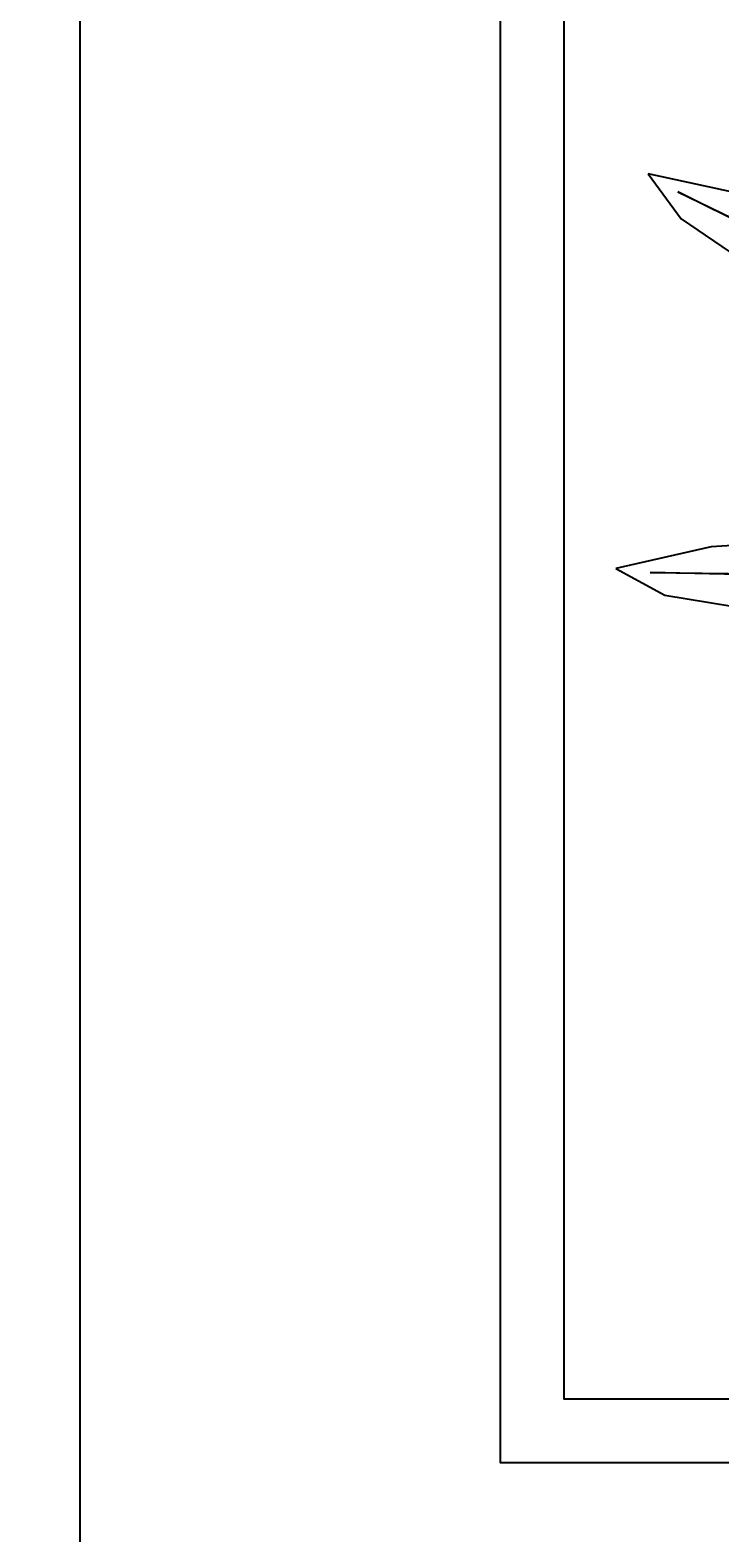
# Model space of a CAD drawing. Header units: millimetres. Extents: x 1658.6 to 1706.6, y -26.2 to 3.6.
# Drawn here: x 1664.3334 to 1664.5559, y -14.4703 to -13.9861 of the extents above; entities that cross this region are included whole.
import ezdxf

# ---------------------------------------------------------------- set-up
doc = ezdxf.new("R2010")
doc.units = ezdxf.units.MM
for name, color, linetype in [('COTA', 11, 'Continuous'), ('PILAR', 21, 'Continuous'), ('RP_MOBILIARIO', 21, 'Continuous'), ('RP_VEGETAÇÃO', 102, 'Continuous')]:
    doc.layers.add(name, color=color, linetype=linetype)
doc.styles.add('ROMANS', font='romans.shx')
doc.dimstyles.new('Copy of TICK50', dxfattribs={"dimtxt": 0.075, "dimasz": 0.0995, "dimexe": 0.18, "dimexo": 0.0625, "dimgap": 0.063, "dimtad": 1, "dimrnd": 0.005, "dimzin": 4, "dimdsep": 46, "dimtxsty": 'ROMANS', "dimblk1": 'TICK', "dimblk2": 'TICK', "dimsah": 1, "dimcen": 0.09, "dimse1": 1, "dimse2": 1, "dimclrd": 256, "dimclrt": 2, "dimaunit": 1, "dimadec": 4, "dimazin": 0, "dimtfac": 1, "dimtix": 1, "dimtmove": 2, "dimatfit": 3, "dimldrblk": 'TICK', "dimfxl": 0.18, "dimtfillclr": 256, "dimtolj": 1, "dimtzin": 0, "dimlwd": -1, "dimarcsym": 0})

# ---------------------------------------------------------------- blocks, each defined once
blk = doc.blocks.new('A$C71B65A34')
for p, q in [((35.05499330161956, 14.63999385811166), (34.37344958935728, 3.452857985257197)), ((33.44675485200787, 1.249585620183552), (33.26833682345841, 13.09569640178779)), ((47.22988431660496, 2.244004456929358), (42.06506884294003, 12.90640825560103)), ((32.6172920979675, 1.773122778744435), (31.68957610120833, 7.470307943267473)), ((46.25691744613322, 2.368242477263265), (43.00984979868099, 7.14057183119121)), ((45.34272016080968, 6.050378458755403), (47.22988431660496, 2.244004456929358)), ((33.34374420154245, 5.496850669435389), (33.44675485200787, 1.249585620183552)), ((47.13934416481971, 4.632513349908093), (47.88382798523342, 1.170130296921797)), ((34.37344958935728, 3.452857985257197), (33.58597339847255, -8.032325240000001e-07)), ((47.88382798523342, 1.170130296921797), (46.25691744613322, 2.368242477263265)), ((33.58597339847255, -8.032325240000001e-07), (32.6172920979675, 1.773122778744435))]:
    blk.add_line(p, q)
blk = doc.blocks.new('TICK')
at = {"layer": 'COTA'}
for p, q in [((0, 1.907592907288972), (0, -1.907600000000002)), ((-1, 0), (1, 0))]:
    blk.add_line(p, q, dxfattribs=at)
at = {"layer": 'COTA', "color": 2}
blk.add_line((0.5, 0.5), (-0.5, -0.5), dxfattribs=at)
blk = doc.blocks.new('*D86')
at = {"layer": 'COTA'}
blk.add_line((1664.413947151719, -15.45237665051484), (1670.234947151719, -15.45237665051484), dxfattribs=at)
at = {"layer": 'Defpoints', "color": 0}
for p in [(1670.334447151719, -11.92545829628904), (1664.314447151719, -14.27045829628827), (1670.334447151719, -15.45237665051484)]:
    blk.add_point(p, dxfattribs=at)
at = {"layer": 'COTA', "xscale": 0.0995, "yscale": 0.0995, "zscale": 0.0995, "rotation": 180}
blk.add_blockref('TICK', (1664.314447151719, -15.45237665051484), dxfattribs=at)
at = {"layer": 'COTA', "xscale": 0.0995, "yscale": 0.0995, "zscale": 0.0995}
blk.add_blockref('TICK', (1670.334447151719, -15.45237665051484), dxfattribs=at)
at = {"layer": 'COTA', "color": 2, "insert": (1667.324447151719, -15.35187665051484), "char_height": 0.075, "attachment_point": 5, "style": 'ROMANS'}
blk.add_mtext('\\A1;6.02', dxfattribs=at)
blk = doc.blocks.new('*D85')
at = {"layer": 'COTA'}
for p, q in [((1664.124947151719, -15.45237665051484), (1664.025447151719, -15.45237665051484)), ((1664.224447151719, -15.45237665051484), (1664.314447151719, -15.45237665051484)), ((1664.413947151719, -15.45237665051484), (1664.513447151719, -15.45237665051484))]:
    blk.add_line(p, q, dxfattribs=at)
at = {"layer": 'Defpoints', "color": 0}
for p in [(1664.314447151719, -14.27045829628827), (1664.224447151719, -14.36045829628888), (1664.314447151719, -15.45237665051484)]:
    blk.add_point(p, dxfattribs=at)
at = {"layer": 'COTA', "xscale": 0.0995, "yscale": 0.0995, "zscale": 0.0995}
blk.add_blockref('TICK', (1664.224447151719, -15.45237665051484), dxfattribs=at)
at = {"layer": 'COTA', "xscale": 0.0995, "yscale": 0.0995, "zscale": 0.0995, "rotation": 180}
blk.add_blockref('TICK', (1664.314447151719, -15.45237665051484), dxfattribs=at)
at = {"layer": 'COTA', "color": 2, "insert": (1664.269447151719, -15.35187665051484), "char_height": 0.075, "attachment_point": 5, "style": 'ROMANS'}
blk.add_mtext('\\A1;.09', dxfattribs=at)

msp = doc.modelspace()

# ---------------------------------------------------------------- linework, layer by layer
at = {"layer": 'PILAR'}
msp.add_line((1664.349447151719, -12.5534583672241), (1664.349447151719, -14.56345836722467), dxfattribs=at)
at = {"layer": 'RP_MOBILIARIO', "color": 1}
for points in [[(1664.485007018543, -13.84911672493742), (1664.485007018543, -14.44761828667507), (1665.08350858028, -14.44761828667507), (1665.08350858028, -13.84911672493742)], [(1664.505527072088, -13.86963677848203), (1664.505527072088, -14.4270982331289), (1665.062988526734, -14.4270982331289), (1665.062988526734, -13.86963677848203)]]:
    msp.add_lwpolyline(points, close=True, dxfattribs=at)

# ---------------------------------------------------------------- block references
at = {"layer": 'RP_VEGETAÇÃO', "xscale": -0.0088920232029605, "yscale": 0.0088920232029605, "zscale": 0.0088920232029605, "rotation": 270}
msp.add_blockref('A$C71B65A34', (1664.522302532513, -14.45820888781618), dxfattribs=at)

# ---------------------------------------------------------------- dimensions: what is measured, and where the dimension line sits
at = {"layer": 'COTA'}
for base, p1, p2, picture, middle in [((1670.334447151719, -15.45237665051484), (1664.314447151719, -14.27045829628827), (1670.334447151719, -11.92545829628904), '*D86', (1667.324447151719, -15.35187665051484)), ((1664.314447151719, -15.45237665051484), (1664.224447151719, -14.36045829628888), (1664.314447151719, -14.27045829628827), '*D85', (1664.269447151719, -15.35187665051484))]:
    dim = msp.add_linear_dim(base=base, p1=p1, p2=p2, dimstyle='Copy of TICK50', dxfattribs=at)
    dim.commit()
    dim.dimension.update_dxf_attribs({"geometry": picture, "text_midpoint": middle})

doc.saveas('drawing.dxf')
